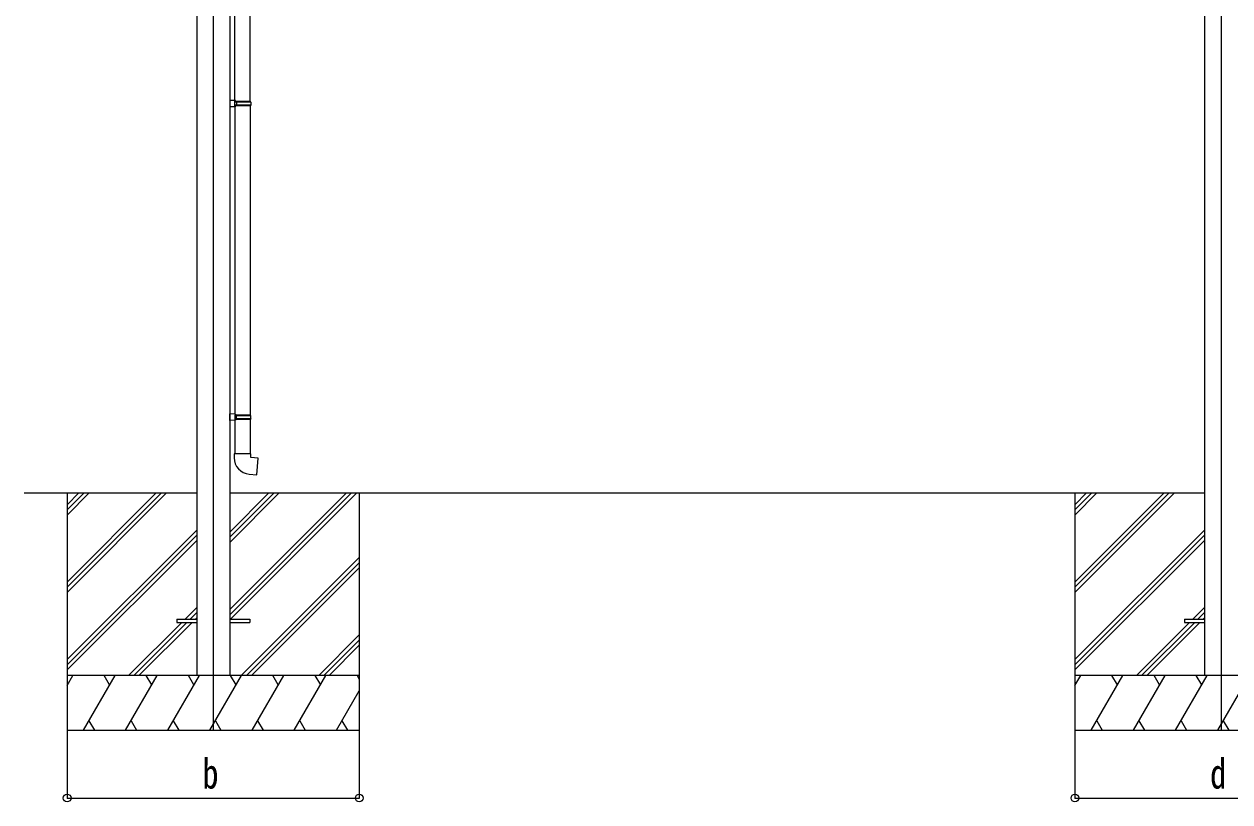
# Model space of a CAD drawing. Units: millimetres, scale not verified. Extents: x -10512 to 10512, y -7425 to 7425.
# Drawn here: x -4511 to -1208, y -5061 to -2931 of the extents above; entities that cross this region are included whole.
import ezdxf
from ezdxf.enums import TextEntityAlignment as Align

# ---------------------------------------------------------------- set-up
doc = ezdxf.new("R2010")
doc.units = ezdxf.units.MM
doc.header["$LTSCALE"] = 30
for name, color, linetype in [('0-3_YKK_12', 2, 'Continuous'), ('0-4_YKK_13', 4, 'Continuous'), ('0-5_YKK_A1', 4, 'Continuous'), ('0-6_YKK_D', 6, 'Continuous')]:
    doc.layers.add(name, color=color, linetype=linetype)
doc.styles.add('ＭＳ ゴシック', font='')
doc.styles.get('ＭＳ ゴシック').set_extended_font_data('MS Gothic')

msp = doc.modelspace()

# ---------------------------------------------------------------- linework, layer by layer
at = {"layer": '0-3_YKK_12'}
for p, q in [((-3992.65, -1690.75), (-3992.65, -4865.15)), ((-1232.65, -1690.75), (-1232.65, -4865.15))]:
    msp.add_line(p, q, dxfattribs=at)
at = {"layer": '0-4_YKK_13'}
for p, q in [((-3933.45, -3139.77), (-3933.45, -2297.64)), ((-3891.45, -3142.33), (-3891.45, -2295.08)), ((-3931.45, -3139.83), (-3947.45, -3139.36)), ((-3947.45, -3139.36), (-3947.45, -3157.3)), ((-3931.45, -3156.83), (-3947.45, -3157.3)), ((-3931.45, -3141.83), (-3933.45, -3141.83)), ((-3890.45, -3142.33), (-3933.45, -3142.33)), ((-3889.45, -3144.33), (-3933.45, -3144.33)), ((-3889.45, -3152.33), (-3933.45, -3152.33)), ((-3890.45, -3154.33), (-3933.45, -3154.33)), ((-3933.45, -3156.89), (-3933.45, -3999.02)), ((-3931.45, -3141.83), (-3931.45, -3139.83)), ((-3931.45, -3156.83), (-3931.45, -3154.83)), ((-3928.97, -3144.33), (-3928.54, -3142.33)), ((-3891.45, -3154.33), (-3891.45, -4001.58)), ((-3889.45, -3144.33), (-3890.45, -3142.33)), ((-3889.45, -3152.33), (-3890.45, -3154.33)), ((-3889.45, -3144.33), (-3889.45, -3152.33)), ((-3931.45, -3999.08), (-3947.45, -3998.61)), ((-3947.45, -4016.55), (-3947.45, -3998.61)), ((-3931.45, -4016.08), (-3947.45, -4016.55)), ((-3890.45, -4001.58), (-3933.45, -4001.58)), ((-3889.45, -4003.58), (-3933.45, -4003.58)), ((-3889.45, -4011.58), (-3933.45, -4011.58)), ((-3890.45, -4013.58), (-3933.45, -4013.58)), ((-3931.45, -4014.08), (-3933.45, -4014.08)), ((-3933.45, -4016.14), (-3933.45, -4107.58)), ((-3931.45, -3999.08), (-3931.45, -4001.08)), ((-3931.45, -4014.08), (-3931.45, -4016.08)), ((-3928.97, -4011.58), (-3928.54, -4013.58)), ((-3891.45, -4013.58), (-3891.45, -4107.58)), ((-3889.45, -4003.58), (-3890.45, -4001.58)), ((-3889.45, -4011.58), (-3890.45, -4013.58)), ((-3889.45, -4011.58), (-3889.45, -4003.58)), ((-3889.45, -4107.58), (-3935.45, -4107.58)), ((-3935.45, -4107.58), (-3935.45, -4118.5)), ((-3889.45, -4117.58), (-3889.45, -4107.58)), ((-4092.65, -4560.65), (-4092.65, -4569.65)), ((-4092.65, -4560.65), (-4037.85, -4560.65)), ((-4092.65, -4569.65), (-4037.85, -4569.65)), ((-3947.45, -4560.65), (-3892.65, -4560.65)), ((-3947.45, -4569.65), (-3892.65, -4569.65)), ((-3892.65, -4560.65), (-3892.65, -4569.65)), ((-1332.65, -4560.65), (-1332.65, -4569.65)), ((-1332.65, -4560.65), (-1277.85, -4560.65)), ((-1332.65, -4569.65), (-1277.85, -4569.65))]:
    msp.add_line(p, q, dxfattribs=at)
for points in [[(-3931.45, -3154.83), (-3933.45, -3154.83), (-3933.45, -3141.83)], [(-3928.97, -3144.33), (-3928.97, -3152.33), (-3928.54, -3154.33)], [(-3931.45, -4001.08), (-3933.45, -4001.08), (-3933.45, -4014.08)], [(-3928.97, -4011.58), (-3928.97, -4003.58), (-3928.54, -4001.58)], [(-3894.37, -4163.33), (-3873.53, -4165.15), (-3869.52, -4119.32), (-3889.45, -4117.58)]]:
    msp.add_lwpolyline(points, dxfattribs=at)
msp.add_arc((-3890.45, -4118.5), 45, 180, 265, dxfattribs=at)
at = {"layer": '0-5_YKK_A1'}
for p, q in [((-4037.85, -2086.15), (-4037.85, -4715.15)), ((-3947.45, -2086.15), (-3947.45, -4715.15)), ((-1277.85, -2086.15), (-1277.85, -4715.15)), ((-4510.68, -4215.15), (-4037.85, -4215.15)), ((-4392.85, -4215.15), (-4392.85, -4865.15)), ((-4392.85, -4459.33), (-4148.67, -4215.15)), ((-4392.85, -4473.47), (-4134.53, -4215.15)), ((-4392.85, -4487.61), (-4120.39, -4215.15)), ((-4392.85, -4275.48), (-4332.52, -4215.15)), ((-4392.85, -4261.34), (-4346.66, -4215.15)), ((-4392.85, -4247.2), (-4360.8, -4215.15)), ((-3947.65, -4534.63), (-3628.17, -4215.15)), ((-3947.65, -4548.77), (-3614.03, -4215.15)), ((-3947.65, -4350.78), (-3812.02, -4215.15)), ((-3947.65, -4336.64), (-3826.16, -4215.15)), ((-3947.65, -4322.5), (-3840.3, -4215.15)), ((-3947.45, -4215.15), (-1277.85, -4215.15)), ((-3945.39, -4560.65), (-3599.89, -4215.15)), ((-3592.85, -4215.15), (-3592.85, -4865.15)), ((-1632.85, -4215.15), (-1632.85, -4865.15)), ((-1632.85, -4459.33), (-1388.67, -4215.15)), ((-1632.85, -4473.47), (-1374.53, -4215.15)), ((-1632.85, -4487.61), (-1360.39, -4215.15)), ((-1632.85, -4275.48), (-1572.52, -4215.15)), ((-1632.85, -4261.34), (-1586.66, -4215.15)), ((-1632.85, -4247.2), (-1600.8, -4215.15)), ((-4392.85, -4671.46), (-4038.05, -4316.66)), ((-1632.85, -4671.46), (-1278.05, -4316.66)), ((-4392.85, -4685.6), (-4038.05, -4330.8)), ((-4392.85, -4699.74), (-4038.05, -4344.94)), ((-1632.85, -4685.6), (-1278.05, -4330.8)), ((-1632.85, -4699.74), (-1278.05, -4344.94)), ((-3916.04, -4715.15), (-3592.85, -4391.96)), ((-3901.9, -4715.15), (-3592.85, -4406.1)), ((-3887.76, -4715.15), (-3592.85, -4420.24)), ((-4069.91, -4560.65), (-4038.05, -4528.79)), ((-4055.77, -4560.65), (-4038.05, -4542.93)), ((-4041.62, -4560.65), (-4038.05, -4557.08)), ((-1309.91, -4560.65), (-1278.05, -4528.79)), ((-1295.77, -4560.65), (-1278.05, -4542.93)), ((-1281.62, -4560.65), (-1278.05, -4557.08)), ((-4224.41, -4715.15), (-4078.91, -4569.65)), ((-4210.27, -4715.15), (-4064.77, -4569.65)), ((-4196.12, -4715.15), (-4050.62, -4569.65)), ((-1464.41, -4715.15), (-1318.91, -4569.65)), ((-1450.27, -4715.15), (-1304.77, -4569.65)), ((-1436.12, -4715.15), (-1290.62, -4569.65)), ((-3703.91, -4715.15), (-3592.85, -4604.09)), ((-3689.77, -4715.15), (-3592.85, -4618.23)), ((-3675.62, -4715.15), (-3592.85, -4632.38)), ((-3592.85, -4715.15), (-4392.85, -4715.15)), ((-4392.85, -4742.65), (-4376.97, -4715.15)), ((-4348.1, -4865.15), (-4261.5, -4715.15)), ((-4276.5, -4741.13), (-4291.5, -4715.15)), ((-4232.63, -4865.15), (-4146.03, -4715.15)), ((-4161.03, -4741.13), (-4176.03, -4715.15)), ((-4117.16, -4865.15), (-4030.56, -4715.15)), ((-4045.56, -4741.13), (-4060.56, -4715.15)), ((-4001.69, -4865.15), (-3915.09, -4715.15)), ((-3930.09, -4741.13), (-3945.09, -4715.15)), ((-3886.22, -4865.15), (-3799.62, -4715.15)), ((-3814.62, -4741.13), (-3829.62, -4715.15)), ((-3770.75, -4865.15), (-3684.15, -4715.15)), ((-3714.15, -4715.15), (-3699.15, -4741.13)), ((-3598.68, -4715.15), (-3592.85, -4725.25)), ((-832.85, -4715.15), (-1632.85, -4715.15)), ((-1632.85, -4742.65), (-1616.97, -4715.15)), ((-1588.1, -4865.15), (-1501.5, -4715.15)), ((-1516.5, -4741.13), (-1531.5, -4715.15)), ((-1472.63, -4865.15), (-1386.03, -4715.15)), ((-1401.03, -4741.13), (-1416.03, -4715.15)), ((-1357.16, -4865.15), (-1270.56, -4715.15)), ((-1285.56, -4741.13), (-1300.56, -4715.15)), ((-1241.69, -4865.15), (-1155.09, -4715.15)), ((-3655.28, -4865.15), (-3592.85, -4757.01)), ((-4333.1, -4839.17), (-4318.11, -4865.15)), ((-4217.63, -4839.17), (-4202.63, -4865.15)), ((-4102.16, -4839.17), (-4087.16, -4865.15)), ((-3986.69, -4839.17), (-3971.69, -4865.15)), ((-3871.22, -4839.17), (-3856.22, -4865.15)), ((-3755.75, -4839.17), (-3740.75, -4865.15)), ((-3640.28, -4839.17), (-3625.28, -4865.15)), ((-1573.1, -4839.17), (-1558.11, -4865.15)), ((-1457.63, -4839.17), (-1442.63, -4865.15)), ((-1342.16, -4839.17), (-1327.16, -4865.15)), ((-1226.69, -4839.17), (-1211.69, -4865.15)), ((-4392.85, -4865.15), (-3592.85, -4865.15)), ((-1632.85, -4865.15), (-832.85, -4865.15))]:
    msp.add_line(p, q, dxfattribs=at)
at = {"layer": '0-6_YKK_D'}
for p, q in [((-3592.85, -4850.93), (-3592.85, -5051.86)), ((-4392.85, -4865.15), (-4392.85, -5051.86)), ((-1632.85, -4865.15), (-1632.85, -5051.86)), ((-4392.85, -5050.86), (-3592.85, -5050.86)), ((-1632.85, -5050.86), (-832.85, -5050.86))]:
    msp.add_line(p, q, dxfattribs=at)
for centre in [(-4392.85, -5050.86), (-3592.85, -5050.86), (-1632.85, -5050.86)]:
    msp.add_circle(centre, 10.62, dxfattribs=at)

# ---------------------------------------------------------------- texts
at = {"layer": '0-6_YKK_D', "style": 'ＭＳ ゴシック', "width": 0.8}
for s, p in [('b', (-4022.85, -5049.56)), ('d', (-1262.85, -5049.56))]:
    msp.add_text(s, height=82.48, dxfattribs=at).set_placement(p, align=Align.BOTTOM_LEFT)

doc.saveas('drawing.dxf')
